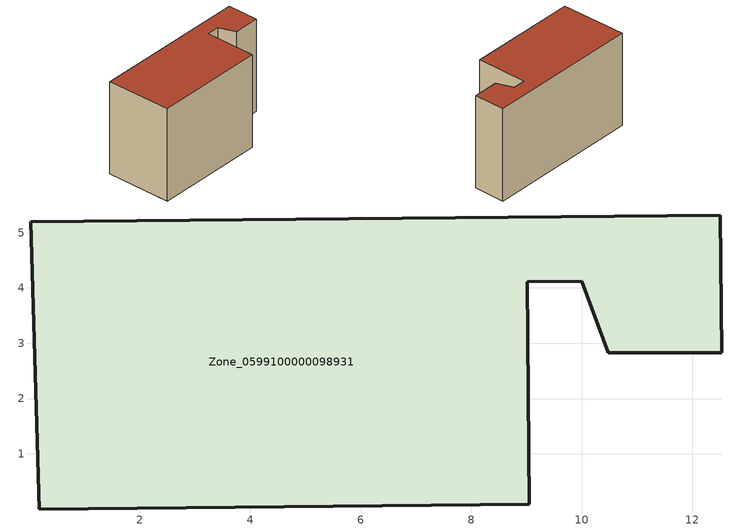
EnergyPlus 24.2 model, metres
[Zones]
Zone_0599100000098931
 floor ground (C_G): 10,4.12 9.01,4.11 9.05,0.09 0.19,0 0.03,5.2 12.5,5.32 12.53,2.83 10.48,2.83 z0
 wall outside (C_F): 9.01,4.11 10,4.12 10.48,2.83 12.53,2.83 12.5,5.32 0.03,5.2 0.19,0 9.05,0.09 9.01,4.11 z0:7.62
 roof outside (C_R): 12.5,5.32 0.03,5.2 0.19,0 9.05,0.09 9.01,4.11 10,4.12 10.48,2.83 12.53,2.83 z7.62
[BUILDING]
Pand.0599100000098931: North Axis=0; Terrain=City; Loads Convergence Tolerance Value=0.04; Temperature Convergence Tolerance Value=0.4; Solar Distribution=FullExterior; Maximum Number of Warmup Days=25; Minimum Number of Warmup Days=1
[Site:Location]
Rotterdam.The.Hague.AP_ZH_NLD Design_Conditions: Latitude=51.96; Longitude=4.45; Time Zone=1; Elevation=-4.5
[SITE:GROUNDTEMPERATURE:BUILDINGSURFACE]
18, 18, 18, 18, 18, 18, 18, 18, 18, 18, 18, 18
[MATERIAL] Thermal Absorptance=0.9; Solar Absorptance=0.7; Visible Absorptance=0.7
Name | Roughness | Thickness | Conductivity | Density | Specific Heat
G.TI.1975-1991 | MediumSmooth | 0.15 | 0.288461 | 540 | 1210
F.TI.1975-1991 | Rough | 0.3 | 0.230769 | 1920 | 840
R.TI.1975-1991 | MediumRough | 0.2 | 0.153846 | 1500 | 1000
[CONSTRUCTION]
C_G: G.TI.1975-1991
C_F: F.TI.1975-1991
C_R: R.TI.1975-1991
[ZONE]
Zone_0599100000098931: Type=1; Multiplier=1; Ceiling Height=Autocalculate; Volume=Autocalculate; Floor Area=autocalculate; Part of Total Floor Area=Yes
[ZONEINFILTRATION:DESIGNFLOWRATE]
Infil_Zone_0599100000098931: Zone or ZoneList or Space or SpaceList=Zone_0599100000098931; Schedule=AlwaysOn; Design Flow Rate Calculation Method=Flow/Area; Flow Rate per Floor Area=0.003; Constant Term Coefficient=1; Temperature Term Coefficient=0; Velocity Term Coefficient=0; Velocity Squared Term Coefficient=0
[HVACTEMPLATE:ZONE:IDEALLOADSAIRSYSTEM]
Zone_0599100000098931: Maximum Heating Supply Air Temperature=50; Minimum Cooling Supply Air Temperature=13; Maximum Heating Supply Air Humidity Ratio=0.0156; Minimum Cooling Supply Air Humidity Ratio=0.0077; Heating Limit=NoLimit; Cooling Limit=NoLimit; Dehumidification Control Type=ConstantSensibleHeatRatio; Cooling Sensible Heat Ratio=0.7; Dehumidification Setpoint=60; Humidification Control Type=None; Humidification Setpoint=30; Outdoor Air Method=None; Outdoor Air Flow Rate per Person=0.00944; Outdoor Air Flow Rate per Zone Floor Area=0; Outdoor Air Flow Rate per Zone=0; Demand Controlled Ventilation Type=None; Outdoor Air Economizer Type=NoEconomizer; Heat Recovery Type=None; Sensible Heat Recovery Effectiveness=0.7; Latent Heat Recovery Effectiveness=0.65
[ZONECONTROL:THERMOSTAT]
ThermostatControl_Zone_0599100000098931: Zone or ZoneList=Zone_0599100000098931; Control Type Schedule=DualSetpointControlType; Control 1=Thermostat_Zone_0599100000098931; Temperature Difference Between Cutout And Setpoint=0
[THERMOSTATSETPOINT:DUALSETPOINT]
Thermostat_Zone_0599100000098931: Heating Setpoint Temperature Schedule=HeatingSetpoint_Zone_0599100000098931; Cooling Setpoint Temperature Schedule=CoolingSetpoint_Zone_0599100000098931
[SCHEDULE:COMPACT]
HeatingSetpoint_Zone_0599100000098931: Through: 12/31, For: AllDays, Until: 24:00, 21
CoolingSetpoint_Zone_0599100000098931: Through: 12/31, For: AllDays, Until: 24:00, 24
DualSetpointControlType: Through: 12/31, For: AllDays, Until: 24:00, 4
AlwaysOn: Through: 12/31, For: AllDays, Until: 24:00, 1
